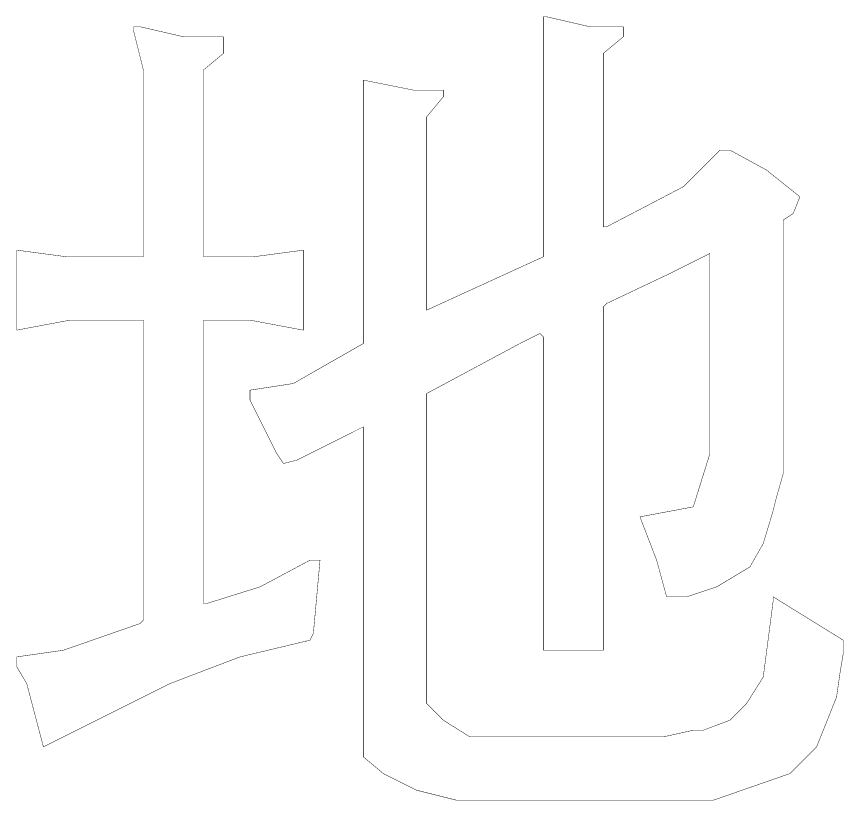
# Model space of a CAD drawing. Extents: x 94 to 452, y -72 to 1042.
# Drawn here: x 178.3 to 197.76, y 1022.9 to 1041.34 of the extents above; entities that cross this region are included whole.
import ezdxf

# ---------------------------------------------------------------- set-up
doc = ezdxf.new("R2010")
doc.units = 0
doc.header["$MEASUREMENT"] = 0
doc.layers.add('TREE_LAYER', color=7, linetype='Continuous')

msp = doc.modelspace()

# ---------------------------------------------------------------- linework, layer by layer
at = {"layer": 'TREE_LAYER', "const_width": 0.01, "elevation": 750}
for points in [[(190.777259, 1041.338863), (190.698827, 1041.338863), (190.698827, 1035.691804), (187.953729, 1034.436902), (187.953729, 1034.436902), (187.953729, 1038.985922), (188.345886, 1039.45651), (188.345886, 1039.613373), (187.640004, 1039.613373), (186.463533, 1039.848667), (186.463533, 1033.652588), (184.816474, 1032.711412), (183.796866, 1032.554549), (183.796866, 1032.319255), (184.424317, 1031.064353), (184.58118, 1030.829059), (184.894906, 1030.90749), (186.463533, 1031.691804), (186.463533, 1031.613373), (186.463533, 1023.927098), (186.934121, 1023.534941), (187.718435, 1023.142784), (188.659612, 1022.90749), (194.698827, 1022.90749), (196.502749, 1023.534941), (197.1302, 1024.162392), (197.600788, 1025.338863), (197.679219, 1025.887882), (197.757651, 1026.358471), (197.757651, 1026.672196), (196.110592, 1027.691804), (196.110592, 1027.613373), (195.875298, 1025.809451), (195.483141, 1025.182), (195.090984, 1024.789843), (194.463533, 1024.554549), (194.228239, 1024.554549), (193.522357, 1024.397686), (188.973337, 1024.397686), (188.345886, 1024.789843), (187.953729, 1025.182), (187.953729, 1032.397686), (187.953729, 1032.476118), (190.149808, 1033.652588), (190.620396, 1033.887882), (190.698827, 1033.809451), (190.698827, 1026.436902), (192.110592, 1026.436902), (192.110592, 1034.515333), (192.189023, 1034.593765), (193.679219, 1035.299647), (194.620396, 1035.770235), (194.620396, 1035.691804), (194.620396, 1031.064353), (194.228239, 1029.809451), (192.973337, 1029.574157), (193.365494, 1028.554549), (193.600788, 1027.691804), (194.071376, 1027.691804), (194.777259, 1027.927098), (195.561572, 1028.397686), (195.875298, 1028.946706), (196.110592, 1029.73102), (196.189023, 1030.044745), (196.345886, 1030.593765), (196.345886, 1036.554549), (196.58118, 1036.711412), (196.738043, 1037.103569), (195.953729, 1037.73102), (195.090984, 1038.201608), (194.85569, 1038.201608), (193.992945, 1037.338863), (192.189023, 1036.397686), (192.110592, 1036.397686), (192.110592, 1040.476118), (192.58118, 1040.868275), (192.58118, 1041.103569), (191.796866, 1041.103569), (190.777259, 1041.338863), (190.777259, 1041.338863)], [(181.208631, 1041.103569), (181.051768, 1041.103569), (181.051768, 1041.025137), (181.287063, 1040.083961), (181.287063, 1035.691804), (181.208631, 1035.691804), (179.483141, 1035.691804), (178.30667, 1035.848667), (178.30667, 1033.966314), (179.561572, 1034.201608), (181.208631, 1034.201608), (181.287063, 1034.201608), (181.287063, 1027.142784), (181.208631, 1027.064353), (179.40471, 1026.436902), (178.30667, 1026.280039), (178.30667, 1026.044745), (178.541964, 1025.652588), (178.934121, 1024.162392), (181.914514, 1025.652588), (183.561572, 1026.280039), (185.208631, 1026.672196), (185.208631, 1026.672196), (185.287063, 1026.829059), (185.443925, 1028.554549), (185.208631, 1028.554549), (184.032161, 1027.927098), (182.777259, 1027.534941), (182.698827, 1027.534941), (182.698827, 1034.201608), (182.777259, 1034.201608), (183.796866, 1034.201608), (185.051768, 1033.966314), (185.051768, 1035.848667), (183.875298, 1035.691804), (182.777259, 1035.691804), (182.698827, 1035.691804), (182.698827, 1040.083961), (183.169415, 1040.476118), (183.169415, 1040.868275), (182.228239, 1040.868275), (181.208631, 1041.103569), (181.208631, 1041.103569)]]:
    msp.add_lwpolyline(points, dxfattribs=at)

doc.saveas('drawing.dxf')
